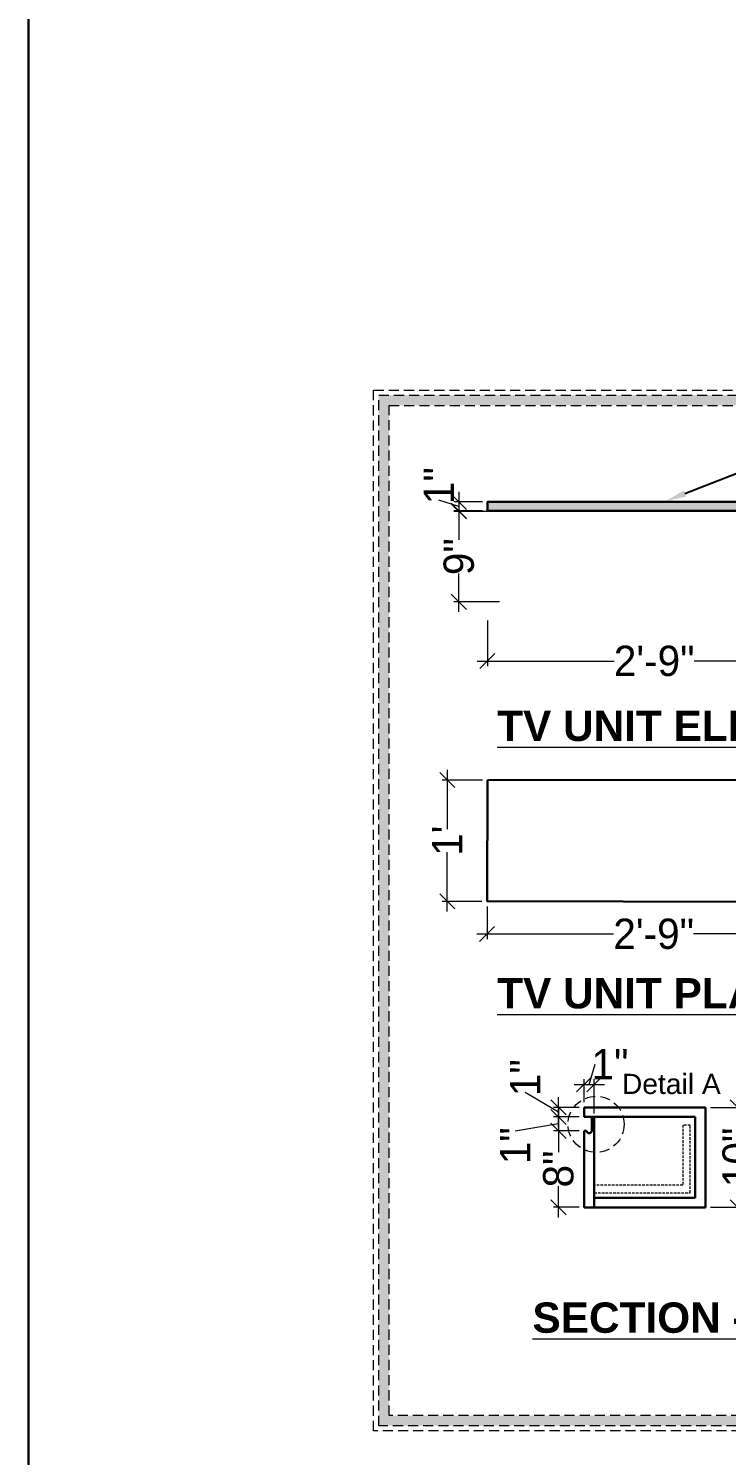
# Model space of a CAD drawing. Header units: millimetres. Extents: x 35877 to 3066687, y -650199 to -40525.
# Drawn here: x 147302.4 to 147371.4, y -179487.5 to -179346.3 of the extents above; entities that cross this region are included whole.
import ezdxf
from ezdxf import colors
from ezdxf.entities.mleader import LeaderData, LeaderLine
from ezdxf.math import Vec2, Vec3

# ---------------------------------------------------------------- set-up
doc = ezdxf.new("R2010")
doc.units = ezdxf.units.MM
doc.header["$MEASUREMENT"] = 0
doc.header["$PDMODE"] = 35
for name, pattern in [('DASHED', [0.75, 0.5, -0.25]), ('DASHED2', [0.375, 0.25, -0.125]), ('DASHEDX2', [1.5, 1, -0.5])]:
    doc.linetypes.add(name, pattern=pattern)
doc.layers.get('Defpoints').update_dxf_attribs({"color": 220})
for name, color, linetype, lineweight in [('DIM.', 250, 'Continuous', 13), ('dim05', 1, 'Continuous', 13), ('Dimension', 10, 'DASHEDX2', 20), ('FALSE CEILING', 6, 'Continuous', 30), ('FURNITURE', 32, 'Continuous', 9), ('furniture dimensions', 1, 'DASHED', 0), ('interior hatch', 253, 'Continuous', 5), ('wall', 7, 'Continuous', 30), ('XX~SLAB ( BEAM )~ ( DIM )', 7, 'Continuous', 9)]:
    doc.layers.add(name, color=color, linetype=linetype, lineweight=lineweight)
doc.styles.add('century g', font='GOTHIC.TTF')
doc.styles.get("Standard").update_dxf_attribs({"font": 'arial.ttf', "height": 6})
doc.dimstyles.new('Archana', dxfattribs={"dimtxt": 2, "dimasz": 0.75, "dimexe": 0.5, "dimexo": 0.5, "dimgap": 0, "dimtad": 0, "dimzin": 0, "dimdsep": 46, "dimlunit": 4, "dimtxsty": 'century g', "dimblk": 'OBLIQUE', "dimcen": 0, "dimdle": 1, "dimclrd": 256, "dimclre": 256, "dimclrt": 256, "dimadec": 0, "dimazin": 0, "dimtfac": 1, "dimtofl": 0, "dimtmove": 1, "dimatfit": 3, "dimfxl": 1, "dimfxlon": 1, "dimtolj": 1, "dimtzin": 0, "dimlwd": -1, "dimlwe": -1, "dimarcsym": 0})

# ---------------------------------------------------------------- blocks, each defined once
blk = doc.blocks.new('_Oblique')
at = {"layer": 'wall', "color": 0, "lineweight": -2}
blk.add_line((-0.5, -0.5), (0.5, 0.5), dxfattribs=at)
blk = doc.blocks.new('*D322')
at = {"layer": 'Defpoints', "color": 0, "linetype": 'Continuous', "lineweight": 0, "transparency": 16777216}
for p in [(147369.34, -179453.08), (147372.54, -179453.08), (147369.34, -179462.97)]:
    blk.add_point(p, dxfattribs=at)
at = {"layer": 'furniture dimensions', "color": 5, "linetype": 'Continuous', "transparency": 16777216}
for p, q in [((147372.54, -179452.08), (147372.54, -179455.41)), ((147369.84, -179453.08), (147373.04, -179453.08)), ((147372.54, -179463.97), (147372.54, -179460.64))]:
    blk.add_line(p, q, dxfattribs=at)
at = {"layer": 'furniture dimensions', "color": 5, "linetype": 'ByBlock', "transparency": 16777216}
blk.add_line((147369.84, -179462.97), (147373.04, -179462.97), dxfattribs=at)
at = {"layer": 'furniture dimensions', "color": 5, "linetype": 'Continuous', "transparency": 16777216, "xscale": 1.5, "yscale": 1.5, "zscale": 1.5}
for p, rotation in [((147372.54, -179453.08), 90), ((147372.54, -179462.97), 270)]:
    blk.add_blockref('_Oblique', p, dxfattribs=dict(at, rotation=rotation))
at = {"layer": 'furniture dimensions', "linetype": 'Continuous', "lineweight": 0, "transparency": 16777216, "insert": (147372.54, -179458.03), "char_height": 3, "attachment_point": 5, "rotation": 90, "style": 'century g'}
blk.add_mtext('\\A1;10"', dxfattribs=at)
blk = doc.blocks.new('*D323')
at = {"layer": 'Defpoints', "color": 0, "linetype": 'Continuous', "lineweight": 0, "transparency": 16777216}
for p in [(147358.34, -179450.8), (147357.34, -179453.08), (147358.34, -179454.18)]:
    blk.add_point(p, dxfattribs=at)
at = {"layer": 'furniture dimensions', "color": 5, "linetype": 'Continuous', "transparency": 16777216}
for p, q in [((147357.84, -179450.8), (147358.44, -179448.8)), ((147356.34, -179450.8), (147359.34, -179450.8)), ((147358.34, -179453.68), (147358.34, -179450.3))]:
    blk.add_line(p, q, dxfattribs=at)
at = {"layer": 'furniture dimensions', "color": 5, "linetype": 'ByBlock', "transparency": 16777216}
blk.add_line((147357.34, -179452.58), (147357.34, -179450.3), dxfattribs=at)
at = {"layer": 'furniture dimensions', "color": 5, "linetype": 'Continuous', "transparency": 16777216, "xscale": 1.5, "yscale": 1.5, "zscale": 1.5, "rotation": 180}
blk.add_blockref('_Oblique', (147357.34, -179450.8), dxfattribs=at)
at = {"layer": 'furniture dimensions', "color": 5, "linetype": 'Continuous', "transparency": 16777216, "xscale": 1.5, "yscale": 1.5, "zscale": 1.5}
blk.add_blockref('_Oblique', (147358.34, -179450.8), dxfattribs=at)
at = {"layer": 'furniture dimensions', "linetype": 'Continuous', "lineweight": 0, "transparency": 16777216, "insert": (147359.9, -179448.8), "char_height": 3, "attachment_point": 5, "style": 'century g'}
blk.add_mtext('\\A1;1"', dxfattribs=at)
blk = doc.blocks.new('*D325')
at = {"layer": 'Defpoints', "color": 0, "linetype": 'Continuous', "lineweight": 0, "transparency": 16777216}
for p in [(147347.77, -179394.05), (147380.77, -179403.05), (147347.77, -179408.91)]:
    blk.add_point(p, dxfattribs=at)
at = {"layer": 'furniture dimensions', "color": 5, "linetype": 'Continuous', "transparency": 16777216}
for p, q in [((147347.77, -179404.91), (147347.77, -179409.41)), ((147346.77, -179408.91), (147360.31, -179408.91)), ((147381.77, -179408.91), (147368.22, -179408.91))]:
    blk.add_line(p, q, dxfattribs=at)
at = {"layer": 'furniture dimensions', "color": 5, "linetype": 'ByBlock', "transparency": 16777216}
blk.add_line((147380.77, -179404.91), (147380.77, -179409.41), dxfattribs=at)
at = {"layer": 'furniture dimensions', "color": 5, "linetype": 'Continuous', "transparency": 16777216, "xscale": 1.5, "yscale": 1.5, "zscale": 1.5, "rotation": 180}
blk.add_blockref('_Oblique', (147347.77, -179408.91), dxfattribs=at)
at = {"layer": 'furniture dimensions', "color": 5, "linetype": 'Continuous', "transparency": 16777216, "xscale": 1.5, "yscale": 1.5, "zscale": 1.5}
blk.add_blockref('_Oblique', (147380.77, -179408.91), dxfattribs=at)
at = {"layer": 'furniture dimensions', "linetype": 'Continuous', "lineweight": 0, "transparency": 16777216, "insert": (147364.27, -179408.91), "char_height": 3, "attachment_point": 5, "style": 'century g'}
blk.add_mtext('\\A1;2\'-9"', dxfattribs=at)
blk = doc.blocks.new('*D326')
at = {"layer": 'Defpoints', "color": 0, "linetype": 'Continuous', "lineweight": 0, "transparency": 16777216}
for p in [(147347.77, -179393.16), (147344.95, -179394.05), (147347.77, -179394.05)]:
    blk.add_point(p, dxfattribs=at)
at = {"layer": 'furniture dimensions', "color": 5, "linetype": 'Continuous', "transparency": 16777216}
for p, q in [((147344.95, -179393.6), (147342.95, -179393)), ((147344.95, -179392.16), (147344.95, -179395.05)), ((147347.27, -179394.05), (147344.45, -179394.05))]:
    blk.add_line(p, q, dxfattribs=at)
at = {"layer": 'furniture dimensions', "color": 5, "linetype": 'ByBlock', "transparency": 16777216}
blk.add_line((147347.27, -179393.16), (147344.45, -179393.16), dxfattribs=at)
at = {"layer": 'furniture dimensions', "color": 5, "linetype": 'Continuous', "transparency": 16777216, "xscale": 1.5, "yscale": 1.5, "zscale": 1.5}
for p, rotation in [((147344.95, -179393.16), 90), ((147344.95, -179394.05), 270)]:
    blk.add_blockref('_Oblique', p, dxfattribs=dict(at, rotation=rotation))
at = {"layer": 'furniture dimensions', "linetype": 'Continuous', "lineweight": 0, "transparency": 16777216, "insert": (147342.95, -179391.55), "char_height": 3, "attachment_point": 5, "rotation": 90, "style": 'century g'}
blk.add_mtext('\\A1;1"', dxfattribs=at)
blk = doc.blocks.new('*D356')
at = {"layer": 'Defpoints', "color": 0, "linetype": 'Continuous', "lineweight": 0, "transparency": 16777216}
for p in [(147347.77, -179420.69), (147343.8, -179432.69), (147347.73, -179432.69)]:
    blk.add_point(p, dxfattribs=at)
at = {"layer": 'furniture dimensions', "color": 5, "linetype": 'Continuous', "transparency": 16777216}
for p, q in [((147343.8, -179419.69), (147343.8, -179425.54)), ((147343.8, -179433.69), (147343.8, -179427.83)), ((147347.23, -179432.69), (147343.3, -179432.69))]:
    blk.add_line(p, q, dxfattribs=at)
at = {"layer": 'furniture dimensions', "color": 5, "linetype": 'ByBlock', "transparency": 16777216}
blk.add_line((147347.27, -179420.69), (147343.3, -179420.69), dxfattribs=at)
at = {"layer": 'furniture dimensions', "color": 5, "linetype": 'Continuous', "transparency": 16777216, "xscale": 1.5, "yscale": 1.5, "zscale": 1.5}
for p, rotation in [((147343.8, -179420.69), 90), ((147343.8, -179432.69), 270)]:
    blk.add_blockref('_Oblique', p, dxfattribs=dict(at, rotation=rotation))
at = {"layer": 'furniture dimensions', "linetype": 'Continuous', "lineweight": 0, "transparency": 16777216, "insert": (147343.8, -179426.69), "char_height": 3, "attachment_point": 5, "rotation": 90, "style": 'century g'}
blk.add_mtext("\\A1;1'", dxfattribs=at)
blk = doc.blocks.new('*D357')
at = {"layer": 'Defpoints', "color": 0, "linetype": 'Continuous', "lineweight": 0, "transparency": 16777216}
for p in [(147347.73, -179432.69), (147380.71, -179432.77), (147380.71, -179435.92)]:
    blk.add_point(p, dxfattribs=at)
at = {"layer": 'furniture dimensions', "color": 5, "linetype": 'ByBlock', "transparency": 16777216}
blk.add_line((147347.73, -179433.19), (147347.73, -179436.42), dxfattribs=at)
at = {"layer": 'furniture dimensions', "color": 5, "linetype": 'Continuous', "transparency": 16777216}
for p, q in [((147380.71, -179433.27), (147380.71, -179436.42)), ((147346.73, -179435.92), (147360.26, -179435.92)), ((147381.71, -179435.92), (147368.17, -179435.92))]:
    blk.add_line(p, q, dxfattribs=at)
at = {"layer": 'furniture dimensions', "color": 5, "linetype": 'Continuous', "transparency": 16777216, "xscale": 1.5, "yscale": 1.5, "zscale": 1.5, "rotation": 180}
blk.add_blockref('_Oblique', (147347.73, -179435.92), dxfattribs=at)
at = {"layer": 'furniture dimensions', "color": 5, "linetype": 'Continuous', "transparency": 16777216, "xscale": 1.5, "yscale": 1.5, "zscale": 1.5}
blk.add_blockref('_Oblique', (147380.71, -179435.92), dxfattribs=at)
at = {"layer": 'furniture dimensions', "linetype": 'Continuous', "lineweight": 0, "transparency": 16777216, "insert": (147364.22, -179435.92), "char_height": 3, "attachment_point": 5, "style": 'century g'}
blk.add_mtext('\\A1;2\'-9"', dxfattribs=at)
blk = doc.blocks.new('*D411')
at = {"layer": 'Defpoints', "color": 0, "linetype": 'Continuous', "lineweight": 0, "transparency": 16777216}
for p in [(147357.34, -179454.03), (147354.8, -179455.4), (147357.34, -179455.4)]:
    blk.add_point(p, dxfattribs=at)
at = {"layer": 'furniture dimensions', "color": 5, "linetype": 'ByBlock', "transparency": 16777216}
blk.add_line((147356.84, -179454.03), (147354.3, -179454.03), dxfattribs=at)
at = {"layer": 'furniture dimensions', "color": 5, "linetype": 'Continuous', "transparency": 16777216}
for p, q in [((147354.8, -179453.03), (147354.8, -179456.4)), ((147354.8, -179454.71), (147350.51, -179455.42)), ((147356.84, -179455.4), (147354.3, -179455.4))]:
    blk.add_line(p, q, dxfattribs=at)
at = {"layer": 'furniture dimensions', "color": 5, "linetype": 'Continuous', "transparency": 16777216, "xscale": 1.5, "yscale": 1.5, "zscale": 1.5}
for p, rotation in [((147354.8, -179454.03), 90), ((147354.8, -179455.4), 270)]:
    blk.add_blockref('_Oblique', p, dxfattribs=dict(at, rotation=rotation))
at = {"layer": 'furniture dimensions', "linetype": 'Continuous', "lineweight": 0, "transparency": 16777216, "insert": (147350.51, -179456.88), "char_height": 3, "attachment_point": 5, "rotation": 90, "style": 'century g'}
blk.add_mtext('\\A1;1"', dxfattribs=at)
blk = doc.blocks.new('*D412')
at = {"layer": 'Defpoints', "color": 0, "linetype": 'Continuous', "lineweight": 0, "transparency": 16777216}
for p in [(147357.34, -179455.4), (147354.8, -179462.97), (147357.34, -179462.97)]:
    blk.add_point(p, dxfattribs=at)
at = {"layer": 'furniture dimensions', "color": 5, "linetype": 'ByBlock', "transparency": 16777216}
blk.add_line((147356.84, -179455.4), (147354.3, -179455.4), dxfattribs=at)
at = {"layer": 'furniture dimensions', "color": 5, "linetype": 'Continuous', "transparency": 16777216}
for p, q in [((147354.8, -179454.4), (147354.8, -179457.5)), ((147354.8, -179463.97), (147354.8, -179460.87)), ((147356.84, -179462.97), (147354.3, -179462.97))]:
    blk.add_line(p, q, dxfattribs=at)
at = {"layer": 'furniture dimensions', "color": 5, "linetype": 'Continuous', "transparency": 16777216, "xscale": 1.5, "yscale": 1.5, "zscale": 1.5}
for p, rotation in [((147354.8, -179455.4), 90), ((147354.8, -179462.97), 270)]:
    blk.add_blockref('_Oblique', p, dxfattribs=dict(at, rotation=rotation))
at = {"layer": 'furniture dimensions', "linetype": 'Continuous', "lineweight": 0, "transparency": 16777216, "insert": (147354.8, -179459.18), "char_height": 3, "attachment_point": 5, "rotation": 90, "style": 'century g'}
blk.add_mtext('\\A1;8"', dxfattribs=at)
blk = doc.blocks.new('*D413')
at = {"layer": 'Defpoints', "color": 0, "linetype": 'Continuous', "lineweight": 0, "transparency": 16777216}
for p in [(147354.8, -179453.08), (147357.34, -179453.08), (147357.34, -179454.03)]:
    blk.add_point(p, dxfattribs=at)
at = {"layer": 'furniture dimensions', "color": 5, "linetype": 'Continuous', "transparency": 16777216}
for p, q in [((147354.8, -179453.56), (147351.51, -179451.6)), ((147354.8, -179455.03), (147354.8, -179452.08)), ((147356.84, -179453.08), (147354.3, -179453.08))]:
    blk.add_line(p, q, dxfattribs=at)
at = {"layer": 'furniture dimensions', "color": 5, "linetype": 'ByBlock', "transparency": 16777216}
blk.add_line((147356.84, -179454.03), (147354.3, -179454.03), dxfattribs=at)
at = {"layer": 'furniture dimensions', "color": 5, "linetype": 'Continuous', "transparency": 16777216, "xscale": 1.5, "yscale": 1.5, "zscale": 1.5}
for p, rotation in [((147354.8, -179453.08), 90), ((147354.8, -179454.03), 270)]:
    blk.add_blockref('_Oblique', p, dxfattribs=dict(at, rotation=rotation))
at = {"layer": 'furniture dimensions', "linetype": 'Continuous', "lineweight": 0, "transparency": 16777216, "insert": (147351.51, -179450.14), "char_height": 3, "attachment_point": 5, "rotation": 90, "style": 'century g'}
blk.add_mtext('\\A1;1"', dxfattribs=at)
blk = doc.blocks.new('*D421')
at = {"layer": 'Defpoints', "color": 0, "linetype": 'Continuous', "lineweight": 0, "transparency": 16777216}
for p in [(147380.77, -179394.1), (147344.95, -179403.05), (147380.77, -179403.05)]:
    blk.add_point(p, dxfattribs=at)
at = {"layer": 'furniture dimensions', "color": 5, "linetype": 'Continuous', "transparency": 16777216}
for p, q in [((147344.95, -179393.1), (147344.95, -179396.92)), ((147344.95, -179404.05), (147344.95, -179400.23)), ((147348.95, -179403.05), (147344.45, -179403.05))]:
    blk.add_line(p, q, dxfattribs=at)
at = {"layer": 'furniture dimensions', "color": 5, "linetype": 'ByBlock', "transparency": 16777216}
blk.add_line((147348.95, -179394.1), (147344.45, -179394.1), dxfattribs=at)
at = {"layer": 'furniture dimensions', "color": 5, "linetype": 'Continuous', "transparency": 16777216, "xscale": 1.5, "yscale": 1.5, "zscale": 1.5}
for p, rotation in [((147344.95, -179394.1), 90), ((147344.95, -179403.05), 270)]:
    blk.add_blockref('_Oblique', p, dxfattribs=dict(at, rotation=rotation))
at = {"layer": 'furniture dimensions', "linetype": 'Continuous', "lineweight": 0, "transparency": 16777216, "insert": (147344.95, -179398.58), "char_height": 3, "attachment_point": 5, "rotation": 90, "style": 'century g'}
blk.add_mtext('\\A1;9"', dxfattribs=at)

msp = doc.modelspace()

# ---------------------------------------------------------------- hatches: boundary and pattern name
at = {"layer": 'Dimension', "true_color": 0xd39e00, "transparency": 33554687}
h = msp.add_hatch(color=42, dxfattribs=at)
h.paths.add_polyline_path([(147337.0213, -179382.6007), (147337.0213, -179484.5909), (147481.9194, -179484.5909), (147481.9194, -179382.6007)])
h.paths.add_polyline_path([(147338.0383, -179383.6176), (147480.9024, -179383.6176), (147480.9024, -179483.5739), (147338.0383, -179483.5739)], flags=16)
at = {"layer": 'interior hatch', "lineweight": 0, "true_color": 0xd9b996, "transparency": 33554687}
h = msp.add_hatch(color=31, dxfattribs=at)
h.dxf.hatch_style = 1
h.paths.add_polyline_path([(147442.3122, -179393.1573), (147347.7683, -179393.1573), (147347.7683, -179393.2402), (147347.7683, -179393.6026), (147347.7683, -179393.8161), (147347.7683, -179394.0479), (147442.3122, -179394.0479)])

# ---------------------------------------------------------------- linework, layer by layer
at = {"layer": 'Dimension', "color": 42, "true_color": 0xd39e00, "transparency": 33554687, "elevation": 0.2376}
for points in [[(147336.5129, -179382.0922), (147482.4278, -179382.0922), (147482.4278, -179485.0993), (147336.5129, -179485.0993)], [(147337.0213, -179382.6007), (147481.9194, -179382.6007), (147481.9194, -179484.5909), (147337.0213, -179484.5909)], [(147338.0383, -179383.6176), (147480.9024, -179383.6176), (147480.9024, -179483.5739), (147338.0383, -179483.5739)]]:
    msp.add_lwpolyline(points, close=True, dxfattribs=at)
at = {"layer": 'FALSE CEILING', "color": 1, "linetype": 'DASHEDX2', "lineweight": 0, "transparency": 33554687}
msp.add_circle((147358.5212, -179454.7568), 2.7758, dxfattribs=at)
at = {"layer": 'FURNITURE', "lineweight": 30, "transparency": 33554687}
for p, q in [((147347.7683, -179394.0479), (147442.3122, -179394.0479)), ((147347.7373, -179432.6866), (147347.7683, -179420.6852)), ((147347.7658, -179420.6852), (147442.3072, -179420.6714)), ((147347.7283, -179432.6866), (147442.2755, -179432.9215)), ((147347.7308, -179431.6866), (147347.7399, -179431.6866)), ((147357.338, -179453.0835), (147369.338, -179453.0835)), ((147357.338, -179453.0835), (147357.338, -179454.027)), ((147357.338, -179454.027), (147368.338, -179454.027)), ((147368.338, -179454.027), (147368.338, -179462.0306)), ((147369.338, -179453.0835), (147369.338, -179462.9741)), ((147357.338, -179455.3958), (147357.338, -179462.9741)), ((147358.338, -179454.177), (147358.338, -179462.9741)), ((147357.338, -179462.9741), (147357.338, -179462.0306)), ((147358.338, -179462.0306), (147368.338, -179462.0306)), ((147357.338, -179462.9741), (147369.338, -179462.9741))]:
    msp.add_line(p, q, dxfattribs=at)
at = {"layer": 'FURNITURE', "color": 3, "lineweight": 30, "transparency": 33554687}
msp.add_lwpolyline([(147302.3713, -178889.62), (148993.91, -178889.62), (148993.91, -179589.131), (147302.3713, -179589.131)], close=True, dxfattribs=at)
at = {"layer": 'FURNITURE', "lineweight": 30, "transparency": 33554687}
msp.add_lwpolyline([(147347.7683, -179394.0479), (147442.3122, -179394.0479), (147442.3122, -179393.1573), (147347.7683, -179393.1573)], close=True, dxfattribs=at)
for points in [[(147357.588, -179455.3958), (147357.338, -179455.3958)], [(147358.088, -179455.3958), (147358.088, -179454.177), (147358.338, -179454.177), (147358.338, -179455.6458)]]:
    msp.add_lwpolyline(points, dxfattribs=at)
msp.add_arc((147357.838, -179455.3958), 0.25, 180, 0, dxfattribs=at)
at = {"layer": 'XX~SLAB ( BEAM )~ ( DIM )', "color": 36, "lineweight": 30, "true_color": 0x6e4817, "transparency": 33554687}
msp.add_line((147358.088, -179454.177), (147358.338, -179454.177), dxfattribs=at)
at = {"layer": 'XX~SLAB ( BEAM )~ ( DIM )', "color": 35, "linetype": 'DASHED2', "lineweight": 20, "true_color": 0xa47149, "transparency": 33554687}
msp.add_lwpolyline([(147358.338, -179461.5306), (147367.838, -179461.5306), (147367.838, -179454.827), (147367.088, -179454.827), (147367.088, -179460.7806), (147358.338, -179460.7806)], dxfattribs=at)

# ---------------------------------------------------------------- texts
at = {"layer": 'DIM.', "color": 1, "transparency": 33554687, "char_height": 3, "attachment_point": 1}
for s, insert in [('{\\fArial|b1|i0|c0|p34;\\LTV UNIT ELEVATION }', (147348.7346, -179413.8231, 0.3069)), ('{\\fArial|b1|i0|c0|p34;\\LTV UNIT PLAN}', (147348.7346, -179440.2851, 0.3069)), ("{\\fArial|b1|i0|c0|p34;\\LSECTION - CC'}", (147352.2262, -179472.3869))]:
    msp.add_mtext_dynamic_manual_height_columns(s, width=111.558836, gutter_width=1, heights=[0], dxfattribs=dict(at, insert=insert))
at = {"layer": 'dim05', "color": 1, "lineweight": 0, "transparency": 33554687, "insert": (147361.0761, -179449.7573), "char_height": 2, "width": 10.986497, "attachment_point": 1}
msp.add_mtext('Detail A', dxfattribs=at)

# ---------------------------------------------------------------- dimensions: what is measured, and where the dimension line sits
at = {"layer": 'furniture dimensions', "color": 5, "linetype": 'Continuous', "lineweight": 0}
for base, p1, p2, picture, middle in [((147344.9499, -179394.0479), (147347.7683, -179393.1573), (147347.7683, -179394.0479), '*D326', (147342.9499, -179393.0026)), ((147344.9499, -179403.0479), (147380.7683, -179394.1026), (147380.7683, -179403.0479), '*D421', (147344.9499, -179398.5753)), ((147343.8002, -179432.6866), (147347.7683, -179420.6852), (147347.7283, -179432.6866), '*D356', (147343.8002, -179426.6859)), ((147372.5392, -179453.0835), (147369.338, -179462.9741), (147369.338, -179453.0835), '*D322', (147372.5392, -179458.0288)), ((147354.8006, -179462.9741), (147357.338, -179455.3958), (147357.338, -179462.9741), '*D412', (147354.8006, -179459.185))]:
    dim = msp.add_linear_dim(base=base, p1=p1, p2=p2, angle=90, dimstyle='Archana', override={"dimtxt": 3, "dimasz": 1.5, "dimdec": 0, "dimclrd": 5, "dimclre": 5, "dimfxl": 4}, dxfattribs=at)
    dim.commit()
    dim.dimension.update_dxf_attribs({"geometry": picture, "text_midpoint": middle})
for base, p1, p2, picture, middle in [((147347.7683, -179408.9116), (147380.7683, -179403.0479), (147347.7683, -179394.0479), '*D325', (147364.2683, -179408.9116)), ((147380.7063, -179435.9205), (147347.7283, -179432.6866), (147380.7063, -179432.7717), '*D357', (147364.2173, -179435.9205)), ((147358.338, -179450.7985), (147357.338, -179453.0835), (147358.338, -179454.177), '*D323', (147358.438, -179448.7985))]:
    dim = msp.add_linear_dim(base=base, p1=p1, p2=p2, dimstyle='Archana', override={"dimtxt": 3, "dimasz": 1.5, "dimdec": 0, "dimclrd": 5, "dimclre": 5, "dimfxl": 4}, dxfattribs=at)
    dim.commit()
    dim.dimension.update_dxf_attribs({"geometry": picture, "text_midpoint": middle})
for base, p2, picture, middle in [((147354.8006, -179453.0835), (147357.338, -179453.0835), '*D413', (147351.5108, -179451.5984)), ((147354.8006, -179455.3958), (147357.338, -179455.3958), '*D411', (147350.5147, -179455.4231))]:
    dim = msp.add_linear_dim(base=base, p1=(147357.338, -179454.027), p2=p2, angle=90, dimstyle='Archana', override={"dimtxt": 3, "dimasz": 1.5, "dimdec": 0, "dimclrd": 5, "dimclre": 5, "dimfxl": 4}, dxfattribs=at)
    dim.commit()
    dim.dimension.update_dxf_attribs({"geometry": picture, "text_midpoint": middle, "dimtype": 160})

# ---------------------------------------------------------------- leaders
at = {"layer": 'dim05', "color": 1, "lineweight": 0, "transparency": 33554687}
ml = msp.add_multileader_mtext('Standard', dxfattribs=at)
ml.set_content('Ledge in veneer', color=1)
ml.set_leader_properties(color=5)
ml.build(insert=Vec2(0, 0))
ml.multileader.update_dxf_attribs({"text_right_attachment_type": 6, "dogleg_length": 0.36, "arrow_head_size": 2})
ctx = ml.context
ctx.base_point, ctx.char_height, ctx.arrow_head_size, ctx.landing_gap_size, ctx.plane_origin = Vec3(147379.0805, -179388.957), 2, 2, 0.09, Vec3(147364.0494, -179390.9059)
ctx.right_attachment = 6
notes = []
notes.append((ctx, [(0, (1, 1, 0), (147375.9488, -179388.957), (1, 0), 3.1317, [(0, [(147365.4406, -179393.0665)], 0, [])])]))
ctx.mtext.insert, ctx.mtext.width, ctx.mtext.flow_direction = Vec3(147379.1705, -179387.663), 23.76669, 5
for ctx, leaders in notes:
    for number, flags, end, landing, length, lines in leaders:
        leader = LeaderData()
        leader.index, (leader.has_last_leader_line, leader.has_dogleg_vector, leader.attachment_direction) = number, flags
        leader.last_leader_point, leader.dogleg_vector, leader.dogleg_length = Vec3(end), Vec3(landing), length
        for number, points, colour, breaks in lines:
            line = LeaderLine()
            line.index, line.vertices, line.color, line.breaks = number, Vec3.list(points), colors.encode_raw_color(colour), breaks
            leader.lines.append(line)
        ctx.leaders.append(leader)

doc.saveas('drawing.dxf')
